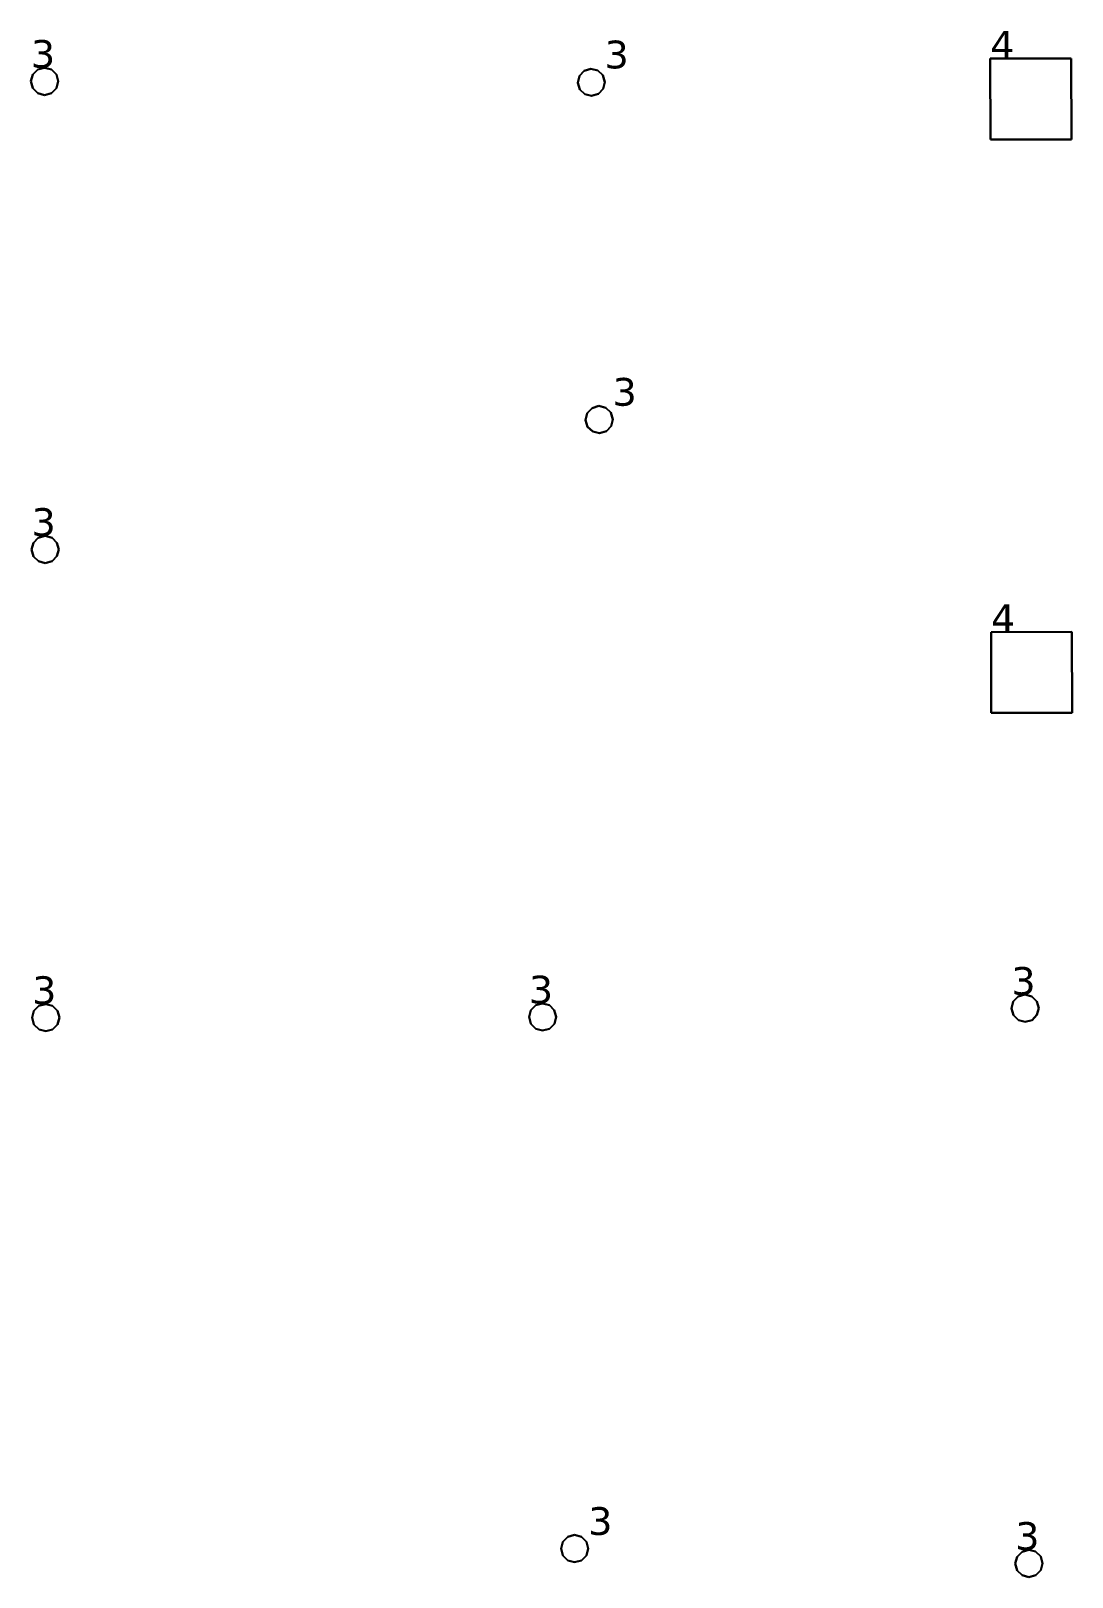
# Model space of a CAD drawing. Header units: inches. Extents: x -3 to 1235, y -1 to 963.
# Drawn here: x 8.14 to 14.9, y 40.72 to 50.75 of the extents above; entities that cross this region are included whole.
import ezdxf

# ---------------------------------------------------------------- set-up
doc = ezdxf.new("R2010")
doc.units = ezdxf.units.IN
doc.header["$MEASUREMENT"] = 0
doc.layers.add('DLX_TERR_LUM', color=7, linetype='Continuous', true_color=0x000000)
doc.layers.add('DLX_TERR_LUMKEY_IDX', color=7, linetype='Continuous', true_color=0x7f7f7f)
doc.styles.add('TableTextStyle', font='')
doc.styles.get('TableTextStyle').set_extended_font_data('VERDANA.TTF')

msp = doc.modelspace()

# ---------------------------------------------------------------- linework, layer by layer
at = {"layer": 'DLX_TERR_LUM'}
for points in [[(14.368, 50.57, 0), (14.893, 50.571, 0)], [(14.893, 50.571, 0), (14.368, 50.57, 0)], [(14.893, 50.571, 0), (14.368, 50.57, 0)], [(14.368, 50.57, 0), (14.893, 50.571, 0)], [(14.369, 50.045, 0), (14.368, 50.57, 0)], [(14.368, 50.57, 0), (14.368, 50.57, 0)], [(14.368, 50.57, 0), (14.369, 50.045, 0)], [(14.368, 50.57, 0), (14.368, 50.57, 0)], [(14.368, 50.57, 0), (14.369, 50.045, 0)], [(14.369, 50.045, 0), (14.368, 50.57, 0)], [(14.893, 50.571, 0), (14.893, 50.571, 0)], [(14.893, 50.571, 0), (14.894, 50.046, 0)], [(14.894, 50.046, 0), (14.893, 50.571, 0)], [(14.893, 50.571, 0), (14.893, 50.571, 0)], [(14.894, 50.046, 0), (14.893, 50.571, 0)], [(14.893, 50.571, 0), (14.894, 50.046, 0)], [(8.155, 50.467, 0), (8.187, 50.499, 0)], [(8.187, 50.499, 0), (8.155, 50.467, 0)], [(8.187, 50.499, 0), (8.155, 50.467, 0)], [(8.155, 50.467, 0), (8.187, 50.499, 0)], [(8.187, 50.499, 0), (8.231, 50.511, 0)], [(8.231, 50.511, 0), (8.187, 50.499, 0)], [(8.231, 50.511, 0), (8.187, 50.499, 0)], [(8.187, 50.499, 0), (8.231, 50.511, 0)], [(8.187, 50.499, 0), (8.187, 50.499, 0)], [(8.187, 50.499, 0), (8.187, 50.499, 0)], [(8.231, 50.511, 0), (8.231, 50.511, 0)], [(8.231, 50.511, 0), (8.276, 50.499, 0)], [(8.276, 50.499, 0), (8.231, 50.511, 0)], [(8.231, 50.511, 0), (8.231, 50.511, 0)], [(8.276, 50.499, 0), (8.231, 50.511, 0)], [(8.231, 50.511, 0), (8.276, 50.499, 0)], [(8.276, 50.499, 0), (8.276, 50.499, 0)], [(8.276, 50.499, 0), (8.308, 50.467, 0)], [(8.308, 50.467, 0), (8.276, 50.499, 0)], [(8.276, 50.499, 0), (8.276, 50.499, 0)], [(8.308, 50.467, 0), (8.276, 50.499, 0)], [(8.276, 50.499, 0), (8.308, 50.467, 0)], [(11.702, 50.459, 0), (11.733, 50.492, 0)], [(11.733, 50.492, 0), (11.702, 50.459, 0)], [(11.733, 50.492, 0), (11.702, 50.459, 0)], [(11.702, 50.459, 0), (11.733, 50.492, 0)], [(11.733, 50.492, 0), (11.777, 50.505, 0)], [(11.777, 50.505, 0), (11.733, 50.492, 0)], [(11.777, 50.505, 0), (11.733, 50.492, 0)], [(11.733, 50.492, 0), (11.777, 50.505, 0)], [(11.733, 50.492, 0), (11.733, 50.492, 0)], [(11.733, 50.492, 0), (11.733, 50.492, 0)], [(11.777, 50.505, 0), (11.777, 50.505, 0)], [(11.777, 50.505, 0), (11.822, 50.494, 0)], [(11.822, 50.494, 0), (11.777, 50.505, 0)], [(11.777, 50.505, 0), (11.777, 50.505, 0)], [(11.822, 50.494, 0), (11.777, 50.505, 0)], [(11.777, 50.505, 0), (11.822, 50.494, 0)], [(11.822, 50.494, 0), (11.822, 50.494, 0)], [(11.822, 50.494, 0), (11.855, 50.462, 0)], [(11.855, 50.462, 0), (11.822, 50.494, 0)], [(11.822, 50.494, 0), (11.822, 50.494, 0)], [(11.855, 50.462, 0), (11.822, 50.494, 0)], [(11.822, 50.494, 0), (11.855, 50.462, 0)], [(8.143, 50.423, 0), (8.155, 50.467, 0)], [(8.155, 50.467, 0), (8.143, 50.423, 0)], [(8.155, 50.467, 0), (8.143, 50.423, 0)], [(8.143, 50.423, 0), (8.155, 50.467, 0)], [(8.155, 50.378, 0), (8.143, 50.423, 0)], [(8.143, 50.423, 0), (8.143, 50.423, 0)], [(8.143, 50.423, 0), (8.155, 50.378, 0)], [(8.143, 50.423, 0), (8.143, 50.423, 0)], [(8.143, 50.423, 0), (8.155, 50.378, 0)], [(8.155, 50.378, 0), (8.143, 50.423, 0)], [(8.155, 50.467, 0), (8.155, 50.467, 0)], [(8.155, 50.467, 0), (8.155, 50.467, 0)], [(8.155, 50.378, 0), (8.155, 50.378, 0)], [(8.187, 50.346, 0), (8.155, 50.378, 0)], [(8.155, 50.378, 0), (8.155, 50.378, 0)], [(8.155, 50.378, 0), (8.187, 50.346, 0)], [(8.155, 50.378, 0), (8.187, 50.346, 0)], [(8.187, 50.346, 0), (8.155, 50.378, 0)], [(8.308, 50.379, 0), (8.276, 50.346, 0)], [(8.276, 50.346, 0), (8.308, 50.379, 0)], [(8.276, 50.346, 0), (8.308, 50.379, 0)], [(8.308, 50.379, 0), (8.276, 50.346, 0)], [(8.308, 50.467, 0), (8.308, 50.467, 0)], [(8.308, 50.467, 0), (8.32, 50.423, 0)], [(8.32, 50.423, 0), (8.308, 50.467, 0)], [(8.308, 50.467, 0), (8.308, 50.467, 0)], [(8.32, 50.423, 0), (8.308, 50.467, 0)], [(8.308, 50.467, 0), (8.32, 50.423, 0)], [(8.32, 50.423, 0), (8.308, 50.379, 0)], [(8.308, 50.379, 0), (8.32, 50.423, 0)], [(8.308, 50.379, 0), (8.32, 50.423, 0)], [(8.32, 50.423, 0), (8.308, 50.379, 0)], [(8.308, 50.379, 0), (8.308, 50.379, 0)], [(8.308, 50.379, 0), (8.308, 50.379, 0)], [(8.32, 50.423, 0), (8.32, 50.423, 0)], [(8.32, 50.423, 0), (8.32, 50.423, 0)], [(11.691, 50.414, 0), (11.702, 50.459, 0)], [(11.702, 50.459, 0), (11.691, 50.414, 0)], [(11.702, 50.459, 0), (11.691, 50.414, 0)], [(11.691, 50.414, 0), (11.702, 50.459, 0)], [(11.704, 50.37, 0), (11.691, 50.414, 0)], [(11.691, 50.414, 0), (11.691, 50.414, 0)], [(11.691, 50.414, 0), (11.704, 50.37, 0)], [(11.691, 50.414, 0), (11.691, 50.414, 0)], [(11.691, 50.414, 0), (11.704, 50.37, 0)], [(11.704, 50.37, 0), (11.691, 50.414, 0)], [(11.702, 50.459, 0), (11.702, 50.459, 0)], [(11.702, 50.459, 0), (11.702, 50.459, 0)], [(11.737, 50.339, 0), (11.704, 50.37, 0)], [(11.704, 50.37, 0), (11.704, 50.37, 0)], [(11.704, 50.37, 0), (11.737, 50.339, 0)], [(11.704, 50.37, 0), (11.704, 50.37, 0)], [(11.704, 50.37, 0), (11.737, 50.339, 0)], [(11.737, 50.339, 0), (11.704, 50.37, 0)], [(11.857, 50.374, 0), (11.825, 50.341, 0)], [(11.825, 50.341, 0), (11.857, 50.374, 0)], [(11.825, 50.341, 0), (11.857, 50.374, 0)], [(11.857, 50.374, 0), (11.825, 50.341, 0)], [(11.855, 50.462, 0), (11.855, 50.462, 0)], [(11.855, 50.462, 0), (11.868, 50.418, 0)], [(11.868, 50.418, 0), (11.855, 50.462, 0)], [(11.855, 50.462, 0), (11.855, 50.462, 0)], [(11.868, 50.418, 0), (11.855, 50.462, 0)], [(11.855, 50.462, 0), (11.868, 50.418, 0)], [(11.868, 50.418, 0), (11.857, 50.374, 0)], [(11.857, 50.374, 0), (11.868, 50.418, 0)], [(11.857, 50.374, 0), (11.868, 50.418, 0)], [(11.868, 50.418, 0), (11.857, 50.374, 0)], [(11.857, 50.374, 0), (11.857, 50.374, 0)], [(11.857, 50.374, 0), (11.857, 50.374, 0)], [(11.868, 50.418, 0), (11.868, 50.418, 0)], [(11.868, 50.418, 0), (11.868, 50.418, 0)], [(8.232, 50.334, 0), (8.187, 50.346, 0)], [(8.187, 50.346, 0), (8.187, 50.346, 0)], [(8.187, 50.346, 0), (8.232, 50.334, 0)], [(8.187, 50.346, 0), (8.187, 50.346, 0)], [(8.187, 50.346, 0), (8.232, 50.334, 0)], [(8.232, 50.334, 0), (8.187, 50.346, 0)], [(8.276, 50.346, 0), (8.232, 50.334, 0)], [(8.232, 50.334, 0), (8.276, 50.346, 0)], [(8.232, 50.334, 0), (8.276, 50.346, 0)], [(8.276, 50.346, 0), (8.232, 50.334, 0)], [(8.232, 50.334, 0), (8.232, 50.334, 0)], [(8.232, 50.334, 0), (8.232, 50.334, 0)], [(8.276, 50.346, 0), (8.276, 50.346, 0)], [(8.276, 50.346, 0), (8.276, 50.346, 0)], [(11.781, 50.328, 0), (11.737, 50.339, 0)], [(11.737, 50.339, 0), (11.737, 50.339, 0)], [(11.737, 50.339, 0), (11.781, 50.328, 0)], [(11.737, 50.339, 0), (11.737, 50.339, 0)], [(11.737, 50.339, 0), (11.781, 50.328, 0)], [(11.781, 50.328, 0), (11.737, 50.339, 0)], [(11.825, 50.341, 0), (11.781, 50.328, 0)], [(11.781, 50.328, 0), (11.825, 50.341, 0)], [(11.781, 50.328, 0), (11.825, 50.341, 0)], [(11.825, 50.341, 0), (11.781, 50.328, 0)], [(11.781, 50.328, 0), (11.781, 50.328, 0)], [(11.781, 50.328, 0), (11.781, 50.328, 0)], [(11.825, 50.341, 0), (11.825, 50.341, 0)], [(11.825, 50.341, 0), (11.825, 50.341, 0)], [(14.894, 50.046, 0), (14.369, 50.045, 0)], [(14.369, 50.045, 0), (14.894, 50.046, 0)], [(14.369, 50.045, 0), (14.894, 50.046, 0)], [(14.894, 50.046, 0), (14.369, 50.045, 0)], [(14.369, 50.045, 0), (14.369, 50.045, 0)], [(14.369, 50.045, 0), (14.369, 50.045, 0)], [(14.894, 50.046, 0), (14.894, 50.046, 0)], [(14.894, 50.046, 0), (14.894, 50.046, 0)], [(11.742, 48.225, 0), (11.753, 48.27, 0)], [(11.753, 48.27, 0), (11.742, 48.225, 0)], [(11.753, 48.27, 0), (11.742, 48.225, 0)], [(11.742, 48.225, 0), (11.753, 48.27, 0)], [(11.753, 48.27, 0), (11.785, 48.303, 0)], [(11.785, 48.303, 0), (11.753, 48.27, 0)], [(11.785, 48.303, 0), (11.753, 48.27, 0)], [(11.753, 48.27, 0), (11.785, 48.303, 0)], [(11.753, 48.27, 0), (11.753, 48.27, 0)], [(11.753, 48.27, 0), (11.753, 48.27, 0)], [(11.785, 48.303, 0), (11.829, 48.316, 0)], [(11.829, 48.316, 0), (11.785, 48.303, 0)], [(11.829, 48.316, 0), (11.785, 48.303, 0)], [(11.785, 48.303, 0), (11.829, 48.316, 0)], [(11.785, 48.303, 0), (11.785, 48.303, 0)], [(11.785, 48.303, 0), (11.785, 48.303, 0)], [(11.829, 48.316, 0), (11.829, 48.316, 0)], [(11.829, 48.316, 0), (11.873, 48.305, 0)], [(11.873, 48.305, 0), (11.829, 48.316, 0)], [(11.829, 48.316, 0), (11.829, 48.316, 0)], [(11.873, 48.305, 0), (11.829, 48.316, 0)], [(11.829, 48.316, 0), (11.873, 48.305, 0)], [(11.873, 48.305, 0), (11.873, 48.305, 0)], [(11.873, 48.305, 0), (11.906, 48.273, 0)], [(11.906, 48.273, 0), (11.873, 48.305, 0)], [(11.873, 48.305, 0), (11.873, 48.305, 0)], [(11.906, 48.273, 0), (11.873, 48.305, 0)], [(11.873, 48.305, 0), (11.906, 48.273, 0)], [(11.906, 48.273, 0), (11.906, 48.273, 0)], [(11.906, 48.273, 0), (11.919, 48.229, 0)], [(11.919, 48.229, 0), (11.906, 48.273, 0)], [(11.906, 48.273, 0), (11.906, 48.273, 0)], [(11.919, 48.229, 0), (11.906, 48.273, 0)], [(11.906, 48.273, 0), (11.919, 48.229, 0)], [(11.755, 48.181, 0), (11.742, 48.225, 0)], [(11.742, 48.225, 0), (11.742, 48.225, 0)], [(11.742, 48.225, 0), (11.755, 48.181, 0)], [(11.742, 48.225, 0), (11.742, 48.225, 0)], [(11.742, 48.225, 0), (11.755, 48.181, 0)], [(11.755, 48.181, 0), (11.742, 48.225, 0)], [(11.788, 48.15, 0), (11.755, 48.181, 0)], [(11.755, 48.181, 0), (11.755, 48.181, 0)], [(11.755, 48.181, 0), (11.788, 48.15, 0)], [(11.755, 48.181, 0), (11.755, 48.181, 0)], [(11.755, 48.181, 0), (11.788, 48.15, 0)], [(11.788, 48.15, 0), (11.755, 48.181, 0)], [(11.908, 48.185, 0), (11.877, 48.152, 0)], [(11.877, 48.152, 0), (11.908, 48.185, 0)], [(11.877, 48.152, 0), (11.908, 48.185, 0)], [(11.908, 48.185, 0), (11.877, 48.152, 0)], [(11.919, 48.229, 0), (11.908, 48.185, 0)], [(11.908, 48.185, 0), (11.919, 48.229, 0)], [(11.908, 48.185, 0), (11.919, 48.229, 0)], [(11.919, 48.229, 0), (11.908, 48.185, 0)], [(11.908, 48.185, 0), (11.908, 48.185, 0)], [(11.908, 48.185, 0), (11.908, 48.185, 0)], [(11.919, 48.229, 0), (11.919, 48.229, 0)], [(11.919, 48.229, 0), (11.919, 48.229, 0)], [(11.833, 48.139, 0), (11.788, 48.15, 0)], [(11.788, 48.15, 0), (11.788, 48.15, 0)], [(11.788, 48.15, 0), (11.833, 48.139, 0)], [(11.788, 48.15, 0), (11.788, 48.15, 0)], [(11.788, 48.15, 0), (11.833, 48.139, 0)], [(11.833, 48.139, 0), (11.788, 48.15, 0)], [(11.877, 48.152, 0), (11.833, 48.139, 0)], [(11.833, 48.139, 0), (11.877, 48.152, 0)], [(11.833, 48.139, 0), (11.877, 48.152, 0)], [(11.877, 48.152, 0), (11.833, 48.139, 0)], [(11.833, 48.139, 0), (11.833, 48.139, 0)], [(11.833, 48.139, 0), (11.833, 48.139, 0)], [(11.877, 48.152, 0), (11.877, 48.152, 0)], [(11.877, 48.152, 0), (11.877, 48.152, 0)], [(8.159, 47.429, 0), (8.191, 47.461, 0)], [(8.191, 47.461, 0), (8.159, 47.429, 0)], [(8.191, 47.461, 0), (8.159, 47.429, 0)], [(8.159, 47.429, 0), (8.191, 47.461, 0)], [(8.191, 47.461, 0), (8.236, 47.473, 0)], [(8.236, 47.473, 0), (8.191, 47.461, 0)], [(8.236, 47.473, 0), (8.191, 47.461, 0)], [(8.191, 47.461, 0), (8.236, 47.473, 0)], [(8.191, 47.461, 0), (8.191, 47.461, 0)], [(8.191, 47.461, 0), (8.191, 47.461, 0)], [(8.236, 47.473, 0), (8.236, 47.473, 0)], [(8.236, 47.473, 0), (8.28, 47.461, 0)], [(8.28, 47.461, 0), (8.236, 47.473, 0)], [(8.236, 47.473, 0), (8.236, 47.473, 0)], [(8.28, 47.461, 0), (8.236, 47.473, 0)], [(8.236, 47.473, 0), (8.28, 47.461, 0)], [(8.28, 47.461, 0), (8.28, 47.461, 0)], [(8.28, 47.461, 0), (8.312, 47.429, 0)], [(8.312, 47.429, 0), (8.28, 47.461, 0)], [(8.28, 47.461, 0), (8.28, 47.461, 0)], [(8.312, 47.429, 0), (8.28, 47.461, 0)], [(8.28, 47.461, 0), (8.312, 47.429, 0)], [(8.147, 47.385, 0), (8.159, 47.429, 0)], [(8.159, 47.429, 0), (8.147, 47.385, 0)], [(8.159, 47.429, 0), (8.147, 47.385, 0)], [(8.147, 47.385, 0), (8.159, 47.429, 0)], [(8.159, 47.34, 0), (8.147, 47.385, 0)], [(8.147, 47.385, 0), (8.147, 47.385, 0)], [(8.147, 47.385, 0), (8.159, 47.34, 0)], [(8.147, 47.385, 0), (8.147, 47.385, 0)], [(8.147, 47.385, 0), (8.159, 47.34, 0)], [(8.159, 47.34, 0), (8.147, 47.385, 0)], [(8.159, 47.429, 0), (8.159, 47.429, 0)], [(8.159, 47.429, 0), (8.159, 47.429, 0)], [(8.312, 47.429, 0), (8.312, 47.429, 0)], [(8.312, 47.429, 0), (8.324, 47.385, 0)], [(8.324, 47.385, 0), (8.312, 47.429, 0)], [(8.312, 47.429, 0), (8.312, 47.429, 0)], [(8.324, 47.385, 0), (8.312, 47.429, 0)], [(8.312, 47.429, 0), (8.324, 47.385, 0)], [(8.324, 47.385, 0), (8.312, 47.341, 0)], [(8.312, 47.341, 0), (8.324, 47.385, 0)], [(8.312, 47.341, 0), (8.324, 47.385, 0)], [(8.324, 47.385, 0), (8.312, 47.341, 0)], [(8.324, 47.385, 0), (8.324, 47.385, 0)], [(8.324, 47.385, 0), (8.324, 47.385, 0)], [(8.159, 47.34, 0), (8.159, 47.34, 0)], [(8.192, 47.308, 0), (8.159, 47.34, 0)], [(8.159, 47.34, 0), (8.159, 47.34, 0)], [(8.159, 47.34, 0), (8.192, 47.308, 0)], [(8.159, 47.34, 0), (8.192, 47.308, 0)], [(8.192, 47.308, 0), (8.159, 47.34, 0)], [(8.236, 47.296, 0), (8.192, 47.308, 0)], [(8.192, 47.308, 0), (8.192, 47.308, 0)], [(8.192, 47.308, 0), (8.236, 47.296, 0)], [(8.192, 47.308, 0), (8.192, 47.308, 0)], [(8.192, 47.308, 0), (8.236, 47.296, 0)], [(8.236, 47.296, 0), (8.192, 47.308, 0)], [(8.28, 47.308, 0), (8.236, 47.296, 0)], [(8.236, 47.296, 0), (8.28, 47.308, 0)], [(8.236, 47.296, 0), (8.28, 47.308, 0)], [(8.28, 47.308, 0), (8.236, 47.296, 0)], [(8.236, 47.296, 0), (8.236, 47.296, 0)], [(8.236, 47.296, 0), (8.236, 47.296, 0)], [(8.312, 47.341, 0), (8.28, 47.308, 0)], [(8.28, 47.308, 0), (8.312, 47.341, 0)], [(8.28, 47.308, 0), (8.312, 47.341, 0)], [(8.312, 47.341, 0), (8.28, 47.308, 0)], [(8.28, 47.308, 0), (8.28, 47.308, 0)], [(8.28, 47.308, 0), (8.28, 47.308, 0)], [(8.312, 47.341, 0), (8.312, 47.341, 0)], [(8.312, 47.341, 0), (8.312, 47.341, 0)], [(14.373, 46.849, 0), (14.898, 46.85, 0)], [(14.898, 46.85, 0), (14.373, 46.849, 0)], [(14.898, 46.85, 0), (14.373, 46.849, 0)], [(14.373, 46.849, 0), (14.898, 46.85, 0)], [(14.374, 46.324, 0), (14.373, 46.849, 0)], [(14.373, 46.849, 0), (14.373, 46.849, 0)], [(14.373, 46.849, 0), (14.374, 46.324, 0)], [(14.373, 46.849, 0), (14.373, 46.849, 0)], [(14.373, 46.849, 0), (14.374, 46.324, 0)], [(14.374, 46.324, 0), (14.373, 46.849, 0)], [(14.898, 46.85, 0), (14.898, 46.85, 0)], [(14.898, 46.85, 0), (14.899, 46.325, 0)], [(14.899, 46.325, 0), (14.898, 46.85, 0)], [(14.898, 46.85, 0), (14.898, 46.85, 0)], [(14.899, 46.325, 0), (14.898, 46.85, 0)], [(14.898, 46.85, 0), (14.899, 46.325, 0)], [(14.899, 46.325, 0), (14.374, 46.324, 0)], [(14.374, 46.324, 0), (14.899, 46.325, 0)], [(14.374, 46.324, 0), (14.899, 46.325, 0)], [(14.899, 46.325, 0), (14.374, 46.324, 0)], [(14.374, 46.324, 0), (14.374, 46.324, 0)], [(14.374, 46.324, 0), (14.374, 46.324, 0)], [(14.899, 46.325, 0), (14.899, 46.325, 0)], [(14.899, 46.325, 0), (14.899, 46.325, 0)], [(14.505, 44.407, 0), (14.517, 44.451, 0)], [(14.517, 44.451, 0), (14.505, 44.407, 0)], [(14.517, 44.451, 0), (14.505, 44.407, 0)], [(14.505, 44.407, 0), (14.517, 44.451, 0)], [(14.517, 44.451, 0), (14.549, 44.484, 0)], [(14.549, 44.484, 0), (14.517, 44.451, 0)], [(14.549, 44.484, 0), (14.517, 44.451, 0)], [(14.517, 44.451, 0), (14.549, 44.484, 0)], [(14.517, 44.451, 0), (14.517, 44.451, 0)], [(14.517, 44.451, 0), (14.517, 44.451, 0)], [(14.549, 44.484, 0), (14.593, 44.496, 0)], [(14.593, 44.496, 0), (14.549, 44.484, 0)], [(14.593, 44.496, 0), (14.549, 44.484, 0)], [(14.549, 44.484, 0), (14.593, 44.496, 0)], [(14.549, 44.484, 0), (14.549, 44.484, 0)], [(14.549, 44.484, 0), (14.549, 44.484, 0)], [(14.593, 44.496, 0), (14.593, 44.496, 0)], [(14.593, 44.496, 0), (14.638, 44.484, 0)], [(14.638, 44.484, 0), (14.593, 44.496, 0)], [(14.593, 44.496, 0), (14.593, 44.496, 0)], [(14.638, 44.484, 0), (14.593, 44.496, 0)], [(14.593, 44.496, 0), (14.638, 44.484, 0)], [(14.638, 44.484, 0), (14.638, 44.484, 0)], [(14.638, 44.484, 0), (14.67, 44.452, 0)], [(14.67, 44.452, 0), (14.638, 44.484, 0)], [(14.638, 44.484, 0), (14.638, 44.484, 0)], [(14.67, 44.452, 0), (14.638, 44.484, 0)], [(14.638, 44.484, 0), (14.67, 44.452, 0)], [(14.67, 44.452, 0), (14.67, 44.452, 0)], [(14.67, 44.452, 0), (14.682, 44.408, 0)], [(14.682, 44.408, 0), (14.67, 44.452, 0)], [(14.67, 44.452, 0), (14.67, 44.452, 0)], [(14.682, 44.408, 0), (14.67, 44.452, 0)], [(14.67, 44.452, 0), (14.682, 44.408, 0)], [(8.151, 44.347, 0), (8.163, 44.391, 0)], [(8.163, 44.391, 0), (8.151, 44.347, 0)], [(8.163, 44.391, 0), (8.151, 44.347, 0)], [(8.151, 44.347, 0), (8.163, 44.391, 0)], [(8.163, 44.391, 0), (8.195, 44.423, 0)], [(8.195, 44.423, 0), (8.163, 44.391, 0)], [(8.195, 44.423, 0), (8.163, 44.391, 0)], [(8.163, 44.391, 0), (8.195, 44.423, 0)], [(8.163, 44.391, 0), (8.163, 44.391, 0)], [(8.163, 44.391, 0), (8.163, 44.391, 0)], [(8.195, 44.423, 0), (8.24, 44.435, 0)], [(8.24, 44.435, 0), (8.195, 44.423, 0)], [(8.24, 44.435, 0), (8.195, 44.423, 0)], [(8.195, 44.423, 0), (8.24, 44.435, 0)], [(8.195, 44.423, 0), (8.195, 44.423, 0)], [(8.195, 44.423, 0), (8.195, 44.423, 0)], [(8.24, 44.435, 0), (8.24, 44.435, 0)], [(8.24, 44.435, 0), (8.284, 44.423, 0)], [(8.284, 44.423, 0), (8.24, 44.435, 0)], [(8.24, 44.435, 0), (8.24, 44.435, 0)], [(8.284, 44.423, 0), (8.24, 44.435, 0)], [(8.24, 44.435, 0), (8.284, 44.423, 0)], [(8.284, 44.423, 0), (8.284, 44.423, 0)], [(8.284, 44.423, 0), (8.316, 44.391, 0)], [(8.316, 44.391, 0), (8.284, 44.423, 0)], [(8.284, 44.423, 0), (8.284, 44.423, 0)], [(8.316, 44.391, 0), (8.284, 44.423, 0)], [(8.284, 44.423, 0), (8.316, 44.391, 0)], [(8.316, 44.391, 0), (8.316, 44.391, 0)], [(8.316, 44.391, 0), (8.328, 44.347, 0)], [(8.328, 44.347, 0), (8.316, 44.391, 0)], [(8.316, 44.391, 0), (8.316, 44.391, 0)], [(8.328, 44.347, 0), (8.316, 44.391, 0)], [(8.316, 44.391, 0), (8.328, 44.347, 0)], [(11.375, 44.351, 0), (11.386, 44.395, 0)], [(11.386, 44.395, 0), (11.375, 44.351, 0)], [(11.386, 44.395, 0), (11.375, 44.351, 0)], [(11.375, 44.351, 0), (11.386, 44.395, 0)], [(11.386, 44.307, 0), (11.375, 44.351, 0)], [(11.375, 44.351, 0), (11.375, 44.351, 0)], [(11.375, 44.351, 0), (11.386, 44.307, 0)], [(11.375, 44.351, 0), (11.375, 44.351, 0)], [(11.375, 44.351, 0), (11.386, 44.307, 0)], [(11.386, 44.307, 0), (11.375, 44.351, 0)], [(11.386, 44.395, 0), (11.419, 44.428, 0)], [(11.419, 44.428, 0), (11.386, 44.395, 0)], [(11.419, 44.428, 0), (11.386, 44.395, 0)], [(11.386, 44.395, 0), (11.419, 44.428, 0)], [(11.386, 44.395, 0), (11.386, 44.395, 0)], [(11.386, 44.395, 0), (11.386, 44.395, 0)], [(11.419, 44.428, 0), (11.463, 44.439, 0)], [(11.463, 44.439, 0), (11.419, 44.428, 0)], [(11.463, 44.439, 0), (11.419, 44.428, 0)], [(11.419, 44.428, 0), (11.463, 44.439, 0)], [(11.419, 44.428, 0), (11.419, 44.428, 0)], [(11.419, 44.428, 0), (11.419, 44.428, 0)], [(11.463, 44.439, 0), (11.463, 44.439, 0)], [(11.463, 44.439, 0), (11.507, 44.428, 0)], [(11.507, 44.428, 0), (11.463, 44.439, 0)], [(11.463, 44.439, 0), (11.463, 44.439, 0)], [(11.507, 44.428, 0), (11.463, 44.439, 0)], [(11.463, 44.439, 0), (11.507, 44.428, 0)], [(11.507, 44.428, 0), (11.507, 44.428, 0)], [(11.507, 44.428, 0), (11.539, 44.395, 0)], [(11.539, 44.395, 0), (11.507, 44.428, 0)], [(11.507, 44.428, 0), (11.507, 44.428, 0)], [(11.539, 44.395, 0), (11.507, 44.428, 0)], [(11.507, 44.428, 0), (11.539, 44.395, 0)], [(11.539, 44.395, 0), (11.539, 44.395, 0)], [(11.539, 44.395, 0), (11.551, 44.351, 0)], [(11.551, 44.351, 0), (11.539, 44.395, 0)], [(11.539, 44.395, 0), (11.539, 44.395, 0)], [(11.551, 44.351, 0), (11.539, 44.395, 0)], [(11.539, 44.395, 0), (11.551, 44.351, 0)], [(11.551, 44.351, 0), (11.54, 44.307, 0)], [(11.54, 44.307, 0), (11.551, 44.351, 0)], [(11.54, 44.307, 0), (11.551, 44.351, 0)], [(11.551, 44.351, 0), (11.54, 44.307, 0)], [(11.551, 44.351, 0), (11.551, 44.351, 0)], [(11.551, 44.351, 0), (11.551, 44.351, 0)], [(14.518, 44.363, 0), (14.505, 44.407, 0)], [(14.505, 44.407, 0), (14.505, 44.407, 0)], [(14.505, 44.407, 0), (14.518, 44.363, 0)], [(14.505, 44.407, 0), (14.505, 44.407, 0)], [(14.505, 44.407, 0), (14.518, 44.363, 0)], [(14.518, 44.363, 0), (14.505, 44.407, 0)], [(14.518, 44.363, 0), (14.518, 44.363, 0)], [(14.55, 44.33, 0), (14.518, 44.363, 0)], [(14.518, 44.363, 0), (14.518, 44.363, 0)], [(14.518, 44.363, 0), (14.55, 44.33, 0)], [(14.518, 44.363, 0), (14.55, 44.33, 0)], [(14.55, 44.33, 0), (14.518, 44.363, 0)], [(14.671, 44.364, 0), (14.639, 44.331, 0)], [(14.639, 44.331, 0), (14.671, 44.364, 0)], [(14.639, 44.331, 0), (14.671, 44.364, 0)], [(14.671, 44.364, 0), (14.639, 44.331, 0)], [(14.682, 44.408, 0), (14.671, 44.364, 0)], [(14.671, 44.364, 0), (14.682, 44.408, 0)], [(14.671, 44.364, 0), (14.682, 44.408, 0)], [(14.682, 44.408, 0), (14.671, 44.364, 0)], [(14.671, 44.364, 0), (14.671, 44.364, 0)], [(14.671, 44.364, 0), (14.671, 44.364, 0)], [(14.682, 44.408, 0), (14.682, 44.408, 0)], [(14.682, 44.408, 0), (14.682, 44.408, 0)], [(8.163, 44.302, 0), (8.151, 44.347, 0)], [(8.151, 44.347, 0), (8.151, 44.347, 0)], [(8.151, 44.347, 0), (8.163, 44.302, 0)], [(8.151, 44.347, 0), (8.151, 44.347, 0)], [(8.151, 44.347, 0), (8.163, 44.302, 0)], [(8.163, 44.302, 0), (8.151, 44.347, 0)], [(8.163, 44.302, 0), (8.163, 44.302, 0)], [(8.196, 44.27, 0), (8.163, 44.302, 0)], [(8.163, 44.302, 0), (8.163, 44.302, 0)], [(8.163, 44.302, 0), (8.196, 44.27, 0)], [(8.163, 44.302, 0), (8.196, 44.27, 0)], [(8.196, 44.27, 0), (8.163, 44.302, 0)], [(8.24, 44.258, 0), (8.196, 44.27, 0)], [(8.196, 44.27, 0), (8.196, 44.27, 0)], [(8.196, 44.27, 0), (8.24, 44.258, 0)], [(8.196, 44.27, 0), (8.196, 44.27, 0)], [(8.196, 44.27, 0), (8.24, 44.258, 0)], [(8.24, 44.258, 0), (8.196, 44.27, 0)], [(8.284, 44.27, 0), (8.24, 44.258, 0)], [(8.24, 44.258, 0), (8.284, 44.27, 0)], [(8.24, 44.258, 0), (8.284, 44.27, 0)], [(8.284, 44.27, 0), (8.24, 44.258, 0)], [(8.24, 44.258, 0), (8.24, 44.258, 0)], [(8.24, 44.258, 0), (8.24, 44.258, 0)], [(8.316, 44.303, 0), (8.284, 44.27, 0)], [(8.284, 44.27, 0), (8.316, 44.303, 0)], [(8.284, 44.27, 0), (8.316, 44.303, 0)], [(8.316, 44.303, 0), (8.284, 44.27, 0)], [(8.284, 44.27, 0), (8.284, 44.27, 0)], [(8.284, 44.27, 0), (8.284, 44.27, 0)], [(8.328, 44.347, 0), (8.316, 44.303, 0)], [(8.316, 44.303, 0), (8.328, 44.347, 0)], [(8.316, 44.303, 0), (8.328, 44.347, 0)], [(8.328, 44.347, 0), (8.316, 44.303, 0)], [(8.316, 44.303, 0), (8.316, 44.303, 0)], [(8.316, 44.303, 0), (8.316, 44.303, 0)], [(8.328, 44.347, 0), (8.328, 44.347, 0)], [(8.328, 44.347, 0), (8.328, 44.347, 0)], [(11.386, 44.307, 0), (11.386, 44.307, 0)], [(11.419, 44.274, 0), (11.386, 44.307, 0)], [(11.386, 44.307, 0), (11.386, 44.307, 0)], [(11.386, 44.307, 0), (11.419, 44.274, 0)], [(11.386, 44.307, 0), (11.419, 44.274, 0)], [(11.419, 44.274, 0), (11.386, 44.307, 0)], [(11.463, 44.263, 0), (11.419, 44.274, 0)], [(11.419, 44.274, 0), (11.419, 44.274, 0)], [(11.419, 44.274, 0), (11.463, 44.263, 0)], [(11.419, 44.274, 0), (11.419, 44.274, 0)], [(11.419, 44.274, 0), (11.463, 44.263, 0)], [(11.463, 44.263, 0), (11.419, 44.274, 0)], [(11.507, 44.275, 0), (11.463, 44.263, 0)], [(11.463, 44.263, 0), (11.507, 44.275, 0)], [(11.463, 44.263, 0), (11.507, 44.275, 0)], [(11.507, 44.275, 0), (11.463, 44.263, 0)], [(11.463, 44.263, 0), (11.463, 44.263, 0)], [(11.463, 44.263, 0), (11.463, 44.263, 0)], [(11.54, 44.307, 0), (11.507, 44.275, 0)], [(11.507, 44.275, 0), (11.54, 44.307, 0)], [(11.507, 44.275, 0), (11.54, 44.307, 0)], [(11.54, 44.307, 0), (11.507, 44.275, 0)], [(11.507, 44.275, 0), (11.507, 44.275, 0)], [(11.507, 44.275, 0), (11.507, 44.275, 0)], [(11.54, 44.307, 0), (11.54, 44.307, 0)], [(11.54, 44.307, 0), (11.54, 44.307, 0)], [(14.594, 44.319, 0), (14.55, 44.33, 0)], [(14.55, 44.33, 0), (14.55, 44.33, 0)], [(14.55, 44.33, 0), (14.594, 44.319, 0)], [(14.55, 44.33, 0), (14.55, 44.33, 0)], [(14.55, 44.33, 0), (14.594, 44.319, 0)], [(14.594, 44.319, 0), (14.55, 44.33, 0)], [(14.639, 44.331, 0), (14.594, 44.319, 0)], [(14.594, 44.319, 0), (14.639, 44.331, 0)], [(14.594, 44.319, 0), (14.639, 44.331, 0)], [(14.639, 44.331, 0), (14.594, 44.319, 0)], [(14.594, 44.319, 0), (14.594, 44.319, 0)], [(14.594, 44.319, 0), (14.594, 44.319, 0)], [(14.639, 44.331, 0), (14.639, 44.331, 0)], [(14.639, 44.331, 0), (14.639, 44.331, 0)], [(11.583, 40.901, 0), (11.594, 40.945, 0)], [(11.594, 40.945, 0), (11.583, 40.901, 0)], [(11.594, 40.945, 0), (11.583, 40.901, 0)], [(11.583, 40.901, 0), (11.594, 40.945, 0)], [(11.594, 40.945, 0), (11.627, 40.978, 0)], [(11.627, 40.978, 0), (11.594, 40.945, 0)], [(11.627, 40.978, 0), (11.594, 40.945, 0)], [(11.594, 40.945, 0), (11.627, 40.978, 0)], [(11.594, 40.945, 0), (11.594, 40.945, 0)], [(11.594, 40.945, 0), (11.594, 40.945, 0)], [(11.627, 40.978, 0), (11.671, 40.99, 0)], [(11.671, 40.99, 0), (11.627, 40.978, 0)], [(11.671, 40.99, 0), (11.627, 40.978, 0)], [(11.627, 40.978, 0), (11.671, 40.99, 0)], [(11.627, 40.978, 0), (11.627, 40.978, 0)], [(11.627, 40.978, 0), (11.627, 40.978, 0)], [(11.671, 40.99, 0), (11.671, 40.99, 0)], [(11.671, 40.99, 0), (11.715, 40.978, 0)], [(11.715, 40.978, 0), (11.671, 40.99, 0)], [(11.671, 40.99, 0), (11.671, 40.99, 0)], [(11.715, 40.978, 0), (11.671, 40.99, 0)], [(11.671, 40.99, 0), (11.715, 40.978, 0)], [(11.715, 40.978, 0), (11.715, 40.978, 0)], [(11.715, 40.978, 0), (11.747, 40.945, 0)], [(11.747, 40.945, 0), (11.715, 40.978, 0)], [(11.715, 40.978, 0), (11.715, 40.978, 0)], [(11.747, 40.945, 0), (11.715, 40.978, 0)], [(11.715, 40.978, 0), (11.747, 40.945, 0)], [(11.747, 40.945, 0), (11.747, 40.945, 0)], [(11.747, 40.945, 0), (11.759, 40.901, 0)], [(11.759, 40.901, 0), (11.747, 40.945, 0)], [(11.747, 40.945, 0), (11.747, 40.945, 0)], [(11.759, 40.901, 0), (11.747, 40.945, 0)], [(11.747, 40.945, 0), (11.759, 40.901, 0)], [(11.594, 40.857, 0), (11.583, 40.901, 0)], [(11.583, 40.901, 0), (11.583, 40.901, 0)], [(11.583, 40.901, 0), (11.594, 40.857, 0)], [(11.583, 40.901, 0), (11.583, 40.901, 0)], [(11.583, 40.901, 0), (11.594, 40.857, 0)], [(11.594, 40.857, 0), (11.583, 40.901, 0)], [(11.627, 40.825, 0), (11.594, 40.857, 0)], [(11.594, 40.857, 0), (11.594, 40.857, 0)], [(11.594, 40.857, 0), (11.627, 40.825, 0)], [(11.594, 40.857, 0), (11.594, 40.857, 0)], [(11.594, 40.857, 0), (11.627, 40.825, 0)], [(11.627, 40.825, 0), (11.594, 40.857, 0)], [(11.747, 40.857, 0), (11.715, 40.825, 0)], [(11.715, 40.825, 0), (11.747, 40.857, 0)], [(11.715, 40.825, 0), (11.747, 40.857, 0)], [(11.747, 40.857, 0), (11.715, 40.825, 0)], [(11.759, 40.901, 0), (11.747, 40.857, 0)], [(11.747, 40.857, 0), (11.759, 40.901, 0)], [(11.747, 40.857, 0), (11.759, 40.901, 0)], [(11.759, 40.901, 0), (11.747, 40.857, 0)], [(11.747, 40.857, 0), (11.747, 40.857, 0)], [(11.747, 40.857, 0), (11.747, 40.857, 0)], [(11.759, 40.901, 0), (11.759, 40.901, 0)], [(11.759, 40.901, 0), (11.759, 40.901, 0)], [(14.53, 40.804, 0), (14.542, 40.848, 0)], [(14.542, 40.848, 0), (14.53, 40.804, 0)], [(14.542, 40.848, 0), (14.53, 40.804, 0)], [(14.53, 40.804, 0), (14.542, 40.848, 0)], [(14.542, 40.848, 0), (14.574, 40.881, 0)], [(14.574, 40.881, 0), (14.542, 40.848, 0)], [(14.574, 40.881, 0), (14.542, 40.848, 0)], [(14.542, 40.848, 0), (14.574, 40.881, 0)], [(14.542, 40.848, 0), (14.542, 40.848, 0)], [(14.542, 40.848, 0), (14.542, 40.848, 0)], [(14.574, 40.881, 0), (14.618, 40.893, 0)], [(14.618, 40.893, 0), (14.574, 40.881, 0)], [(14.618, 40.893, 0), (14.574, 40.881, 0)], [(14.574, 40.881, 0), (14.618, 40.893, 0)], [(14.574, 40.881, 0), (14.574, 40.881, 0)], [(14.574, 40.881, 0), (14.574, 40.881, 0)], [(14.618, 40.893, 0), (14.618, 40.893, 0)], [(14.618, 40.893, 0), (14.662, 40.882, 0)], [(14.662, 40.882, 0), (14.618, 40.893, 0)], [(14.618, 40.893, 0), (14.618, 40.893, 0)], [(14.662, 40.882, 0), (14.618, 40.893, 0)], [(14.618, 40.893, 0), (14.662, 40.882, 0)], [(14.662, 40.882, 0), (14.662, 40.882, 0)], [(14.662, 40.882, 0), (14.695, 40.849, 0)], [(14.695, 40.849, 0), (14.662, 40.882, 0)], [(14.662, 40.882, 0), (14.662, 40.882, 0)], [(14.695, 40.849, 0), (14.662, 40.882, 0)], [(14.662, 40.882, 0), (14.695, 40.849, 0)], [(14.695, 40.849, 0), (14.695, 40.849, 0)], [(14.695, 40.849, 0), (14.707, 40.805, 0)], [(14.707, 40.805, 0), (14.695, 40.849, 0)], [(14.695, 40.849, 0), (14.695, 40.849, 0)], [(14.707, 40.805, 0), (14.695, 40.849, 0)], [(14.695, 40.849, 0), (14.707, 40.805, 0)], [(11.671, 40.813, 0), (11.627, 40.825, 0)], [(11.627, 40.825, 0), (11.627, 40.825, 0)], [(11.627, 40.825, 0), (11.671, 40.813, 0)], [(11.627, 40.825, 0), (11.627, 40.825, 0)], [(11.627, 40.825, 0), (11.671, 40.813, 0)], [(11.671, 40.813, 0), (11.627, 40.825, 0)], [(11.715, 40.825, 0), (11.671, 40.813, 0)], [(11.671, 40.813, 0), (11.715, 40.825, 0)], [(11.671, 40.813, 0), (11.715, 40.825, 0)], [(11.715, 40.825, 0), (11.671, 40.813, 0)], [(11.671, 40.813, 0), (11.671, 40.813, 0)], [(11.671, 40.813, 0), (11.671, 40.813, 0)], [(11.715, 40.825, 0), (11.715, 40.825, 0)], [(11.715, 40.825, 0), (11.715, 40.825, 0)], [(14.543, 40.76, 0), (14.53, 40.804, 0)], [(14.53, 40.804, 0), (14.53, 40.804, 0)], [(14.53, 40.804, 0), (14.543, 40.76, 0)], [(14.53, 40.804, 0), (14.53, 40.804, 0)], [(14.53, 40.804, 0), (14.543, 40.76, 0)], [(14.543, 40.76, 0), (14.53, 40.804, 0)], [(14.543, 40.76, 0), (14.543, 40.76, 0)], [(14.575, 40.728, 0), (14.543, 40.76, 0)], [(14.543, 40.76, 0), (14.543, 40.76, 0)], [(14.543, 40.76, 0), (14.575, 40.728, 0)], [(14.543, 40.76, 0), (14.575, 40.728, 0)], [(14.575, 40.728, 0), (14.543, 40.76, 0)], [(14.696, 40.761, 0), (14.664, 40.729, 0)], [(14.664, 40.729, 0), (14.696, 40.761, 0)], [(14.664, 40.729, 0), (14.696, 40.761, 0)], [(14.696, 40.761, 0), (14.664, 40.729, 0)], [(14.707, 40.805, 0), (14.696, 40.761, 0)], [(14.696, 40.761, 0), (14.707, 40.805, 0)], [(14.696, 40.761, 0), (14.707, 40.805, 0)], [(14.707, 40.805, 0), (14.696, 40.761, 0)], [(14.696, 40.761, 0), (14.696, 40.761, 0)], [(14.696, 40.761, 0), (14.696, 40.761, 0)], [(14.707, 40.805, 0), (14.707, 40.805, 0)], [(14.707, 40.805, 0), (14.707, 40.805, 0)], [(14.619, 40.716, 0), (14.575, 40.728, 0)], [(14.575, 40.728, 0), (14.575, 40.728, 0)], [(14.575, 40.728, 0), (14.619, 40.716, 0)], [(14.575, 40.728, 0), (14.575, 40.728, 0)], [(14.575, 40.728, 0), (14.619, 40.716, 0)], [(14.619, 40.716, 0), (14.575, 40.728, 0)], [(14.664, 40.729, 0), (14.619, 40.716, 0)], [(14.619, 40.716, 0), (14.664, 40.729, 0)], [(14.619, 40.716, 0), (14.664, 40.729, 0)], [(14.664, 40.729, 0), (14.619, 40.716, 0)], [(14.619, 40.716, 0), (14.619, 40.716, 0)], [(14.619, 40.716, 0), (14.619, 40.716, 0)], [(14.664, 40.729, 0), (14.664, 40.729, 0)], [(14.664, 40.729, 0), (14.664, 40.729, 0)]]:
    msp.add_polyline3d(points, dxfattribs=at)

# ---------------------------------------------------------------- texts
at = {"layer": 'DLX_TERR_LUMKEY_IDX', "style": 'TableTextStyle'}
for s, p in [('3', (8.143, 50.511)), ('3', (11.865, 50.507)), ('4', (14.368, 50.57)), ('3', (11.917, 48.318)), ('3', (8.147, 47.473)), ('4', (14.373, 46.849)), ('3', (14.505, 44.495)), ('3', (8.151, 44.435)), ('3', (11.374, 44.439)), ('3', (11.759, 40.99)), ('3', (14.53, 40.893))]:
    msp.add_text(s, height=0.18, dxfattribs=at).set_placement(p)

doc.saveas('drawing.dxf')
